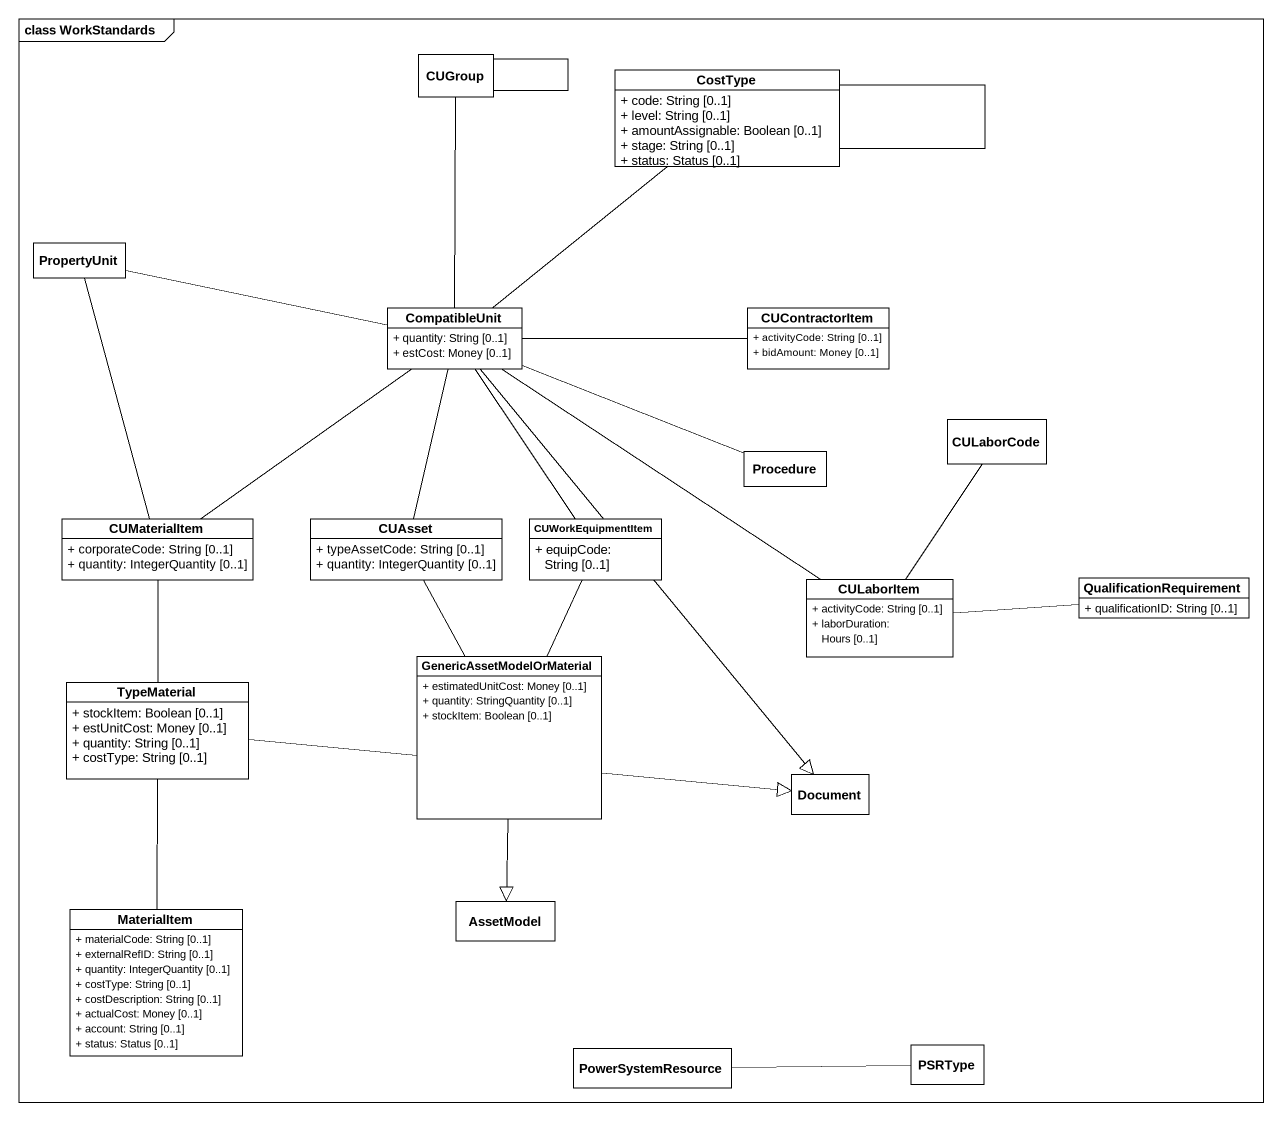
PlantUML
@startuml
mainframe class WorkStandards
hide circle
hide empty members
skinparam classAttributeIconSize 0
class CUGroup
class CostType {
  + code: String [0..1]
  + level: String [0..1]
  + amountAssignable: Boolean [0..1]
  + stage: String [0..1]
  + status: Status [0..1]
}
class PropertyUnit
class CompatibleUnit {
  + quantity: String [0..1]
  + estCost: Money [0..1]
}
class CUContractorItem {
  + activityCode: String [0..1]
  + bidAmount: Money [0..1]
}
class CULaborCode
class Procedure
class CUMaterialItem {
  + corporateCode: String [0..1]
  + quantity: IntegerQuantity [0..1]
}
class CUAsset {
  + typeAssetCode: String [0..1]
  + quantity: IntegerQuantity [0..1]
}
class CUWorkEquipmentItem {
  + equipCode: String [0..1]
}
class CULaborItem {
  + activityCode: String [0..1]
  + laborDuration: Hours [0..1]
}
class QualificationRequirement {
  + qualificationID: String [0..1]
}
class TypeMaterial {
  + stockItem: Boolean [0..1]
  + estUnitCost: Money [0..1]
  + quantity: String [0..1]
  + costType: String [0..1]
}
class GenericAssetModelOrMaterial {
  + estimatedUnitCost: Money [0..1]
  + quantity: StringQuantity [0..1]
  + stockItem: Boolean [0..1]
}
class Document
class MaterialItem {
  + materialCode: String [0..1]
  + externalRefID: String [0..1]
  + quantity: IntegerQuantity [0..1]
  + costType: String [0..1]
  + costDescription: String [0..1]
  + actualCost: Money [0..1]
  + account: String [0..1]
  + status: Status [0..1]
}
class AssetModel
class PowerSystemResource
class PSRType
CUGroup -- CUGroup
CostType -- CostType
CostType -- CompatibleUnit
PropertyUnit -right- CompatibleUnit
PropertyUnit -- CUMaterialItem
CompatibleUnit -up- CUGroup
CompatibleUnit -right- Procedure
CompatibleUnit -- CUAsset
CompatibleUnit --|> Document
CUContractorItem -left- CompatibleUnit
CUMaterialItem -up- CompatibleUnit
CUMaterialItem -- TypeMaterial
CUAsset -- GenericAssetModelOrMaterial
CUWorkEquipmentItem -up- CompatibleUnit
CUWorkEquipmentItem -- GenericAssetModelOrMaterial
CULaborItem -up- CompatibleUnit
CULaborItem -up- CULaborCode
CULaborItem -right- QualificationRequirement
TypeMaterial -right-|> Document
TypeMaterial -- MaterialItem
GenericAssetModelOrMaterial --|> AssetModel
PowerSystemResource -right- PSRType
@enduml
